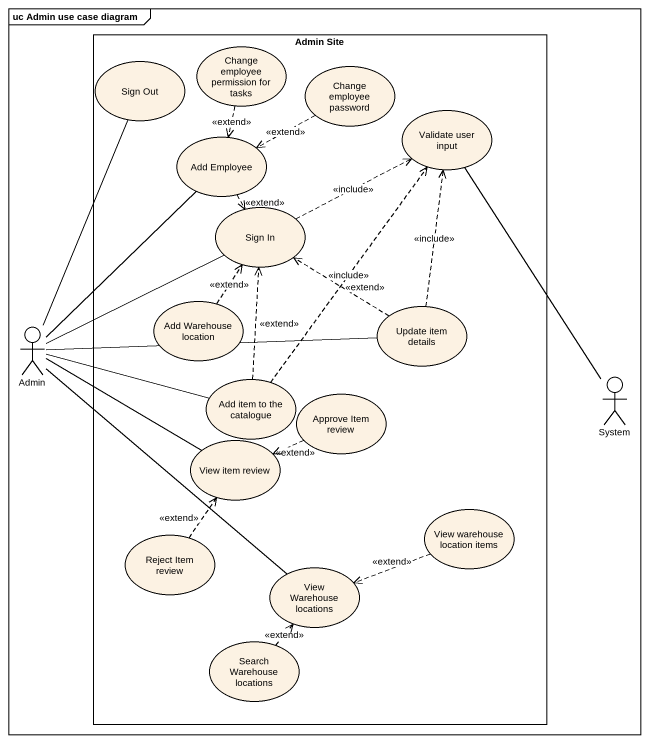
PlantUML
@startuml
mainframe uc Admin use case diagram
rectangle "Admin Site" as Admin_Site {
  usecase "Sign Out" as Sign_Out
  usecase "Change employee permission for tasks" as Change_employee_permission
  usecase "Change employee password" as Change_employee_password
  usecase "Add Employee" as Add_Employee
  usecase "Validate user input" as Validate_user_input
  usecase "Sign In" as Sign_In
  usecase "Add Warehouse location" as Add_Warehouse_location
  usecase "Update item details" as Update_item_details
  usecase "Add item to the catalogue" as Add_item_to_the_catalogue
  usecase "Approve Item review" as Approve_Item_review
  usecase "View item review" as View_item_review
  usecase "View warehouse location items" as View_warehouse_location
  usecase "Reject Item review" as Reject_Item_review
  usecase "View Warehouse locations" as View_Warehouse_locations
  usecase "Search Warehouse locations" as Search_Warehouse_locations
}
actor Admin
actor System
Change_employee_permission ..> Add_Employee : <<extend>>
Change_employee_password .left.> Add_Employee : <<extend>>
Add_Employee ..> Sign_In : <<extend>>
Validate_user_input -- System
Sign_In .right.> Validate_user_input : <<include>>
Admin -up- Sign_Out
Admin -up- Add_Employee
Admin -right- Sign_In
Admin -right- Update_item_details
Admin -right- Add_item_to_the_catalogue
Admin -right- View_item_review
Add_Warehouse_location .up.> Sign_In : <<extend>>
Update_item_details .up.> Validate_user_input : <<include>>
Update_item_details .up.> Sign_In : <<extend>>
Add_item_to_the_catalogue .up.> Validate_user_input : <<include>>
Add_item_to_the_catalogue .up.> Sign_In : <<extend>>
Approve_Item_review .left.> View_item_review : <<extend>>
View_warehouse_location .left.> View_Warehouse_locations : <<extend>>
Reject_Item_review .up.> View_item_review : <<extend>>
View_Warehouse_locations -up- Admin
Search_Warehouse_locations .up.> View_Warehouse_locations : <<extend>>
@enduml
